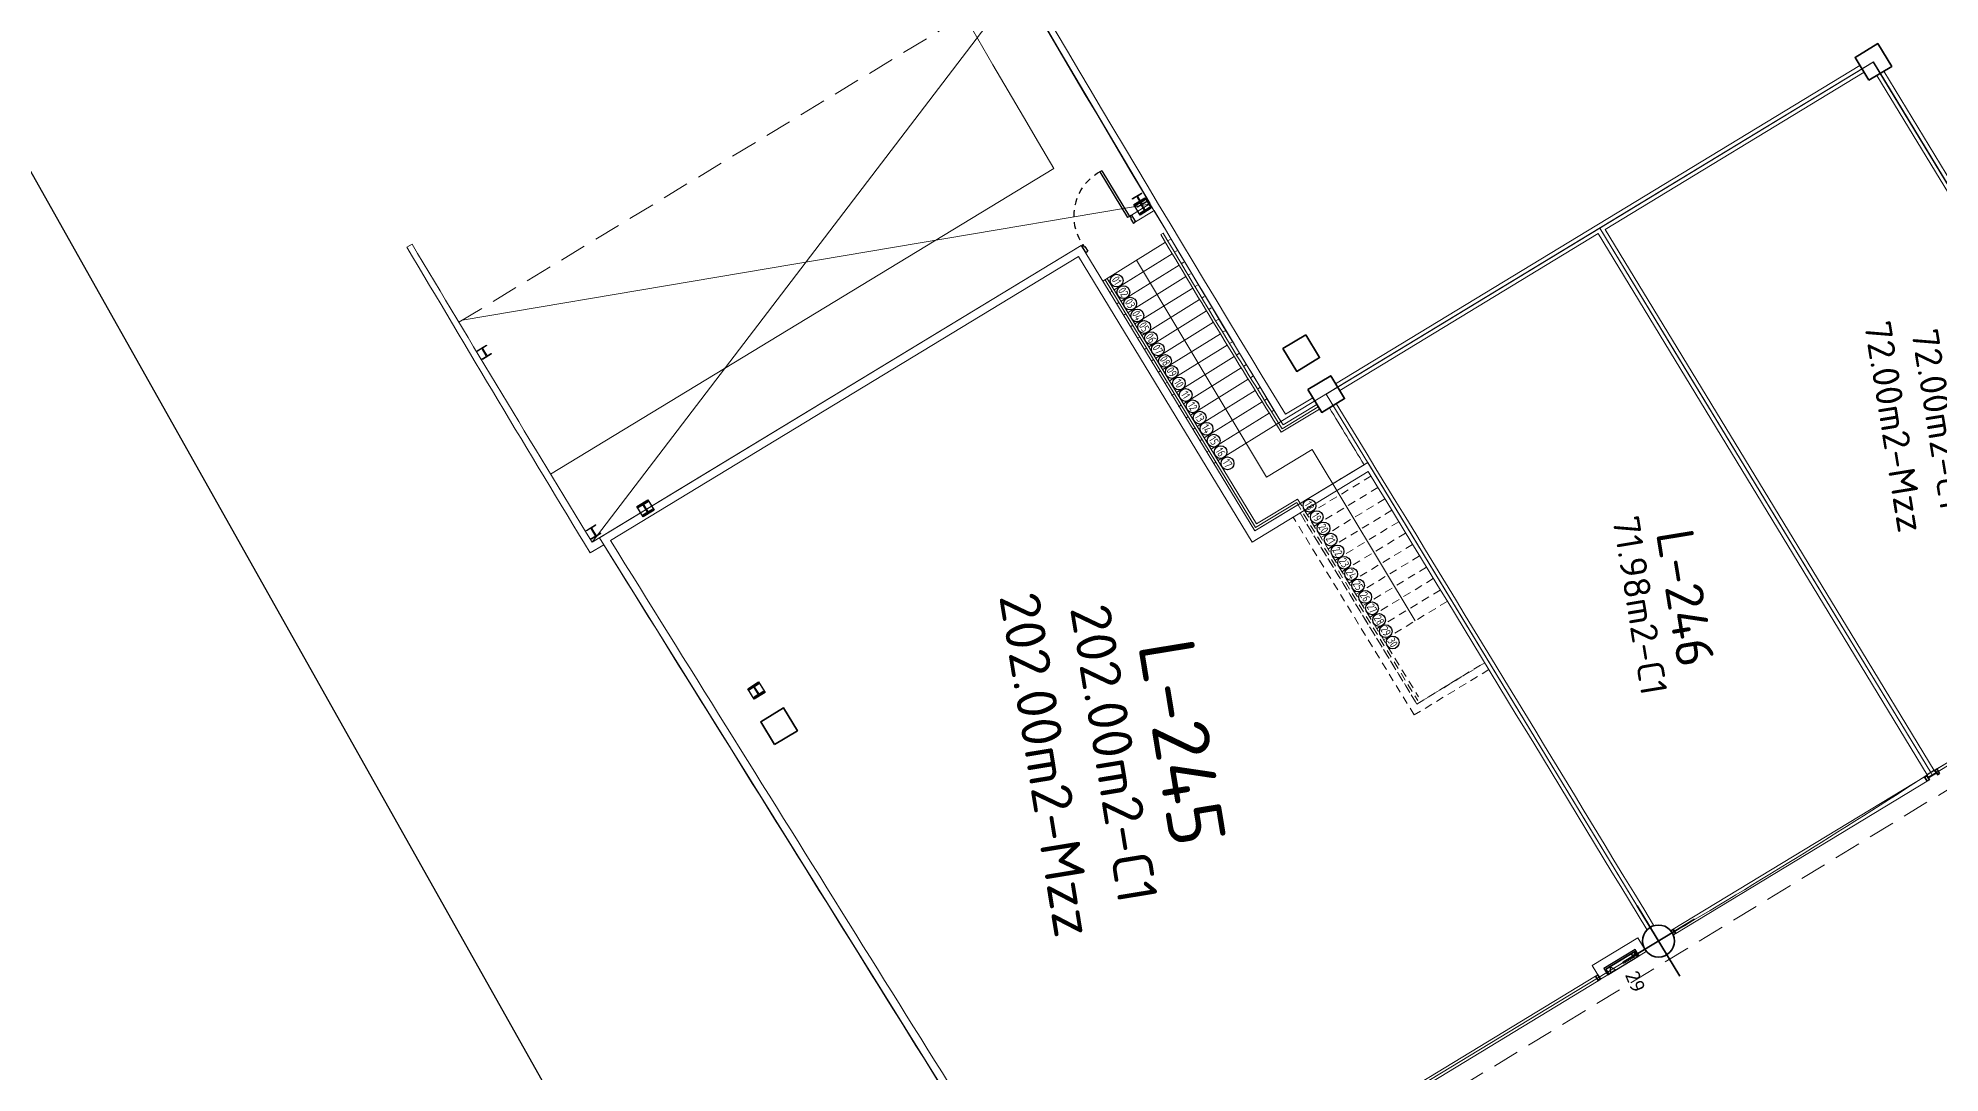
# Model space of a CAD drawing. Header units: metres. Extents: x 2 to 659295185, y -28 to 1124222152.
# Drawn here: x 655477.49 to 655513.14, y 1126197.04 to 1126216.45 of the extents above; entities that cross this region are included whole.
import ezdxf
from ezdxf.enums import TextEntityAlignment as Align

# ---------------------------------------------------------------- set-up
doc = ezdxf.new("R2010")
doc.units = ezdxf.units.M
doc.header["$MEASUREMENT"] = 0
for name, pattern in [('CCSM_C1_CUERPO NS$0$CONTINUA', [0]), ('CCSM_C1_CUERPO NS$0$DASHED', [0.75, 0.5, -0.25]), ('CCSM_C1_CUERPO NS$0$HIDDEN', [0.375, 0.25, -0.125]), ('DASHED', [0.75, 0.5, -0.25])]:
    doc.linetypes.add(name, pattern=pattern)
doc.layers.get('0').update_dxf_attribs({"linetype": 'CONTINUOUS'})
doc.layers.add('CCSM_C1_CUERPO NS$0$A-AREAS COMERCIALES', color=151, linetype='CONTINUOUS', plot=False)
for name, color, linetype in [('CCSM_C1_CUERPO NS$0$A-EQUIPOS', 9, 'CONTINUOUS'), ('CCSM_C1_CUERPO NS$0$A-ESCALERAS', 7, 'CONTINUOUS'), ('CCSM_C1_CUERPO NS$0$A-FRENTE DE LOCAL', 4, 'CONTINUOUS'), ('CCSM_C1_CUERPO NS$0$A-LOCAL ID', 7, 'CONTINUOUS'), ('CCSM_C1_CUERPO NS$0$A-MARCOS LOCALES', 4, 'CONTINUOUS'), ('CCSM_C1_CUERPO NS$0$A-PARED', 2, 'CCSM_C1_CUERPO NS$0$CONTINUA'), ('CCSM_C1_CUERPO NS$0$A-PROYECCIONES', 5, 'CCSM_C1_CUERPO NS$0$DASHED'), ('CCSM_C1_CUERPO NS$0$A-PUERTA', 5, 'CCSM_C1_CUERPO NS$0$CONTINUA'), ('CCSM_C1_CUERPO NS$0$A-VISTA 4', 8, 'CONTINUOUS'), ('CCSM_C1_CUERPO NS$0$A_RAMPAS DE ANDENES', 8, 'CCSM_C1_CUERPO NS$0$CONTINUA'), ('CCSM_C1_CUERPO NS$0$E-CM', 3, 'CONTINUOUS'), ('CCSM_C1_CUERPO NS$0$ID_AREA EXACTA', 7, 'CONTINUOUS'), ('CCSM_C1_CUERPO NS$0$ID_Nº LOCAL', 7, 'CONTINUOUS'), ('CCSM_C1_CUERPO NS$0$ID_RUBRO', 7, 'CONTINUOUS'), ('CCSM_C1_CUERPO NS$0$TEXT-LOSA', 2, 'CONTINUOUS'), ('CCSM_XREF ESTRUCTURA15$0$E_PLANCHAS P', 67, 'CONTINUOUS'), ('CCSM_XREF ESTRUCTURA15$0$E_PLANCHAS S', 67, 'CONTINUOUS'), ('CCSM_XREF ESTRUCTURA15$0$PLANCHAS VERIFICADAS ANDENES  Y AMPLIACION LOCALES H Y N 12-05-2011', 8, 'CONTINUOUS'), ('CCSM_XREF KIOSKOSE$0$Kiosco General', 154, 'CONTINUOUS'), ('Parcelas', 140, 'CONTINUOUS')]:
    doc.layers.add(name, color=color, linetype=linetype)
for name, color, linetype, lineweight in [('CCSM_C1_CUERPO NS$0$ENUMERACIÓN DE CAJETIN DE EXTINSIÓN', 8, 'CONTINUOUS', 0), ('CCSM_XREF ESTRUCTURA15$0$E-CA-COLUMNA', 2, 'CONTINUOUS', 35), ('CCSM_XREF ESTRUCTURA15$0$E-CN-COLUMNA', 2, 'CONTINUOUS', 35), ('CCSM_XREF ESTRUCTURA15$0$E-CP COLUMNAS', 2, 'CONTINUOUS', 35), ('CCSM_XREF ESTRUCTURA15$0$E-CS-COLUMNA', 2, 'CONTINUOUS', 35)]:
    doc.layers.add(name, color=color, linetype=linetype, lineweight=lineweight)
doc.styles.add('CCSM_C1_CUERPO NS$0$ROMANS', font='romans__.ttf')

# ---------------------------------------------------------------- blocks, each defined once
blk = doc.blocks.new('CCSM_C1_CUERPO NS$0$MARCO LOCAL-COLUMNA')
for points in [[(-0.05, -0.05), (-0.05, 0), (0.05, 0), (0.05, -0.05)], [(-0.045, -0.045), (-0.045, -0.005), (0.045, -0.005), (0.045, -0.045)]]:
    blk.add_lwpolyline(points, close=True)
blk = doc.blocks.new('CCSM_C1_CUERPO NS$0$HEA200')
blk.add_lwpolyline([(3, 28), (3, 162, -0.410123), (21, 180), (100, 180), (100, 190), (-100, 190), (-100, 180), (-21, 180, -0.410123), (-3, 162), (-3, 28, -0.410123), (-21, 10), (-100, 10), (-100, 0), (100, 0), (100, 10), (21, 10, -0.418316), (3, 28)], format="xyb")
blk = doc.blocks.new('CCSM_C1_CUERPO NS$0$MARCO LOCAL-PARED')
for points in [[(655585.328, 1126575.539), (655585.378, 1126575.539), (655585.378, 1126575.439), (655585.328, 1126575.439)], [(655585.333, 1126575.534), (655585.373, 1126575.534), (655585.373, 1126575.444), (655585.333, 1126575.444)], [(655585.393, 1126575.539), (655585.393, 1126575.534), (655585.383, 1126575.534), (655585.383, 1126575.489), (655585.553, 1126575.489), (655585.553, 1126575.534), (655585.543, 1126575.534), (655585.543, 1126575.539), (655585.558, 1126575.539), (655585.558, 1126575.484), (655585.378, 1126575.484), (655585.378, 1126575.539)], [(655585.608, 1126575.539), (655585.558, 1126575.539), (655585.558, 1126575.439), (655585.608, 1126575.439)], [(655585.603, 1126575.534), (655585.563, 1126575.534), (655585.563, 1126575.444), (655585.603, 1126575.444)]]:
    blk.add_lwpolyline(points, close=True)
blk = doc.blocks.new('CCSM_C1_CUERPO NS$0$IDENT LOCAL')
at = {"style": 'CCSM_C1_CUERPO NS$0$ROMANS'}
for tag, height, p in [('NºLOCAL', 0.7, (0, 2.404)), ('AREA-EXACTA', 0.5, (0, 1.7)), ('RUBRO', 0.35, (0, 0.85)), ('USO', 0.35, (0, 0))]:
    blk.add_attdef(tag, text='', height=height, dxfattribs=at).set_placement(p, align=Align.BOTTOM_CENTER)
blk = doc.blocks.new('CCSM_C1_CUERPO NS$0$NUM ESCALON')
blk.add_circle((0, 0), 0.12)
at = {"style": 'CCSM_C1_CUERPO NS$0$ROMANS', "width": 0.75}
blk.add_attdef('00', text='', height=0.15, dxfattribs=at).set_placement((0, 0), align=Align.MIDDLE_CENTER)
blk = doc.blocks.new('CCSM_C1_CUERPO NS$0$A$C1D910B55')
for p, q in [((-1.07, 0.382), (-1.085, 0.344)), ((-1.07, 0.382), (-0.142, 0.009)), ((-1.085, 0.344), (-0.157, -0.029)), ((-0.142, 0.009), (-0.157, -0.029)), ((-0.131, 0.036), (-0.138, 0.018)), ((-0.138, 0.018), (-0.097, 0.001)), ((-0.117, 0.031), (-0.131, 0.036)), ((-0.111, 0.045), (-0.117, 0.031)), ((-0.097, 0.001), (-0.102, -0.013)), ((-0.102, -0.013), (-0.005, -0.052)), ((0, 0), (-0.006, -0.014)), ((-0.006, -0.014), (0.008, -0.02)), ((0.008, -0.02), (-0.005, -0.052)), ((-0.53, -0.956), (-0.522, -0.938)), ((-0.516, -0.962), (-0.53, -0.956)), ((-0.522, -0.938), (-0.481, -0.955)), ((-0.522, -0.976), (-0.516, -0.962)), ((-0.481, -0.955), (-0.475, -0.941)), ((-0.475, -0.941), (-0.378, -0.98)), ((-0.41, -1.021), (-0.405, -1.007)), ((-0.405, -1.007), (-0.391, -1.012)), ((-0.391, -1.012), (-0.378, -0.98))]:
    blk.add_line(p, q)
at = {"ltscale": 0.5}
for p, q in [((-0.111, 0.045), (0, 0)), ((-0.522, -0.976), (-0.41, -1.021))]:
    blk.add_line(p, q, dxfattribs=at)
at = {"color": 8, "linetype": 'CCSM_C1_CUERPO NS$0$HIDDEN', "ltscale": 0.5}
blk.add_arc((-0.24, -0.049), 0.932, 155.0029, 252.3562, dxfattribs=at)
blk = doc.blocks.new('CCSM_C1_CUERPO NS$0$CAJA DE MANGUERA')
for points in [[(0.444, 0.073), (0.473, -0.106), (0.44, -0.111), (0.417, 0.034), (-0.406, -0.1), (-0.382, -0.246), (-0.415, -0.251), (-0.444, -0.073)], [(0.417, 0.034), (0.44, -0.111), (-0.382, -0.246), (-0.406, -0.1)], [(0.299, 0.008), (0.393, -0.108), (0.246, -0.132)], [(-0.378, -0.123), (-0.288, -0.201), (-0.303, -0.111), (-0.363, -0.214)]]:
    blk.add_lwpolyline(points, close=True)
for points in [[(-0.295, -0.156), (-0.019, -0.111), (-0.012, -0.152)], [(-0.248, -0.149), (-0.241, -0.193)], [(-0.196, -0.14), (-0.189, -0.185)], [(-0.151, -0.133), (-0.144, -0.177)], [(-0.107, -0.125), (-0.1, -0.17)], [(-0.062, -0.118), (-0.055, -0.163)]]:
    blk.add_lwpolyline(points)
blk = doc.blocks.new('CCSM_XREF ESTRUCTURA15$0$CCSM_COLUMNA REC')
at = {"layer": 'CCSM_XREF ESTRUCTURA15$0$E-CA-COLUMNA'}
blk.add_lwpolyline([(-0.25, -0.25), (0.25, -0.25), (0.25, 0.25), (-0.25, 0.25)], close=True, dxfattribs=at)
blk = doc.blocks.new('CCSM_XREF ESTRUCTURA15$0$CCSM_COLUM REDONDA')
at = {"color": 5}
for p, q in [((0, 0.774), (0, -0.774)), ((-0.789, 0), (0.789, 0))]:
    blk.add_line(p, q, dxfattribs=at)
blk.add_circle((0, 0), 0.3)
blk = doc.blocks.new('CCSM_XREF ESTRUCTURA15$0$A$C56CE3517')
at = {"layer": 'CCSM_XREF ESTRUCTURA15$0$E-CS-COLUMNA'}
blk.add_lwpolyline([(-0.162, -0.103), (-0.028, -0.103, -0.410123), (-0.01, -0.121), (-0.01, -0.2), (0, -0.2), (0, 0), (-0.01, 0), (-0.01, -0.079, -0.410123), (-0.028, -0.097), (-0.162, -0.097, -0.410123), (-0.18, -0.079), (-0.18, 0), (-0.19, 0), (-0.19, -0.2), (-0.18, -0.2), (-0.18, -0.121, -0.418316), (-0.162, -0.103)], format="xyb", dxfattribs=at)
at = {"layer": 'CCSM_XREF ESTRUCTURA15$0$E_PLANCHAS S'}
blk.add_lwpolyline([(-0.21, 0.02), (0.02, 0.02), (0.02, -0.22), (-0.21, -0.22)], close=True, dxfattribs=at)
blk = doc.blocks.new('CCSM_XREF ESTRUCTURA15$0$A$C44311C89')
at = {"layer": 'CCSM_XREF ESTRUCTURA15$0$E-CP COLUMNAS'}
blk.add_lwpolyline([(-0.162, -0.103), (-0.028, -0.103, -0.410123), (-0.01, -0.121), (-0.01, -0.2), (0, -0.2), (0, 0), (-0.01, 0), (-0.01, -0.079, -0.410123), (-0.028, -0.097), (-0.162, -0.097, -0.410123), (-0.18, -0.079), (-0.18, 0), (-0.19, 0), (-0.19, -0.2), (-0.18, -0.2), (-0.18, -0.121, -0.418316), (-0.162, -0.103)], format="xyb", dxfattribs=at)
at = {"layer": 'CCSM_XREF ESTRUCTURA15$0$E_PLANCHAS P'}
blk.add_lwpolyline([(-0.21, 0.02), (0.02, 0.02), (0.02, -0.22), (-0.21, -0.22)], close=True, dxfattribs=at)

msp = doc.modelspace()

# ---------------------------------------------------------------- linework, layer by layer
at = {"linetype": 'Continuous'}
msp.add_line((655513.0308, 1126202.7099), (655512.9013, 1126202.6308), dxfattribs=at)
msp.add_line((655513.0308, 1126202.7099), (655512.9013, 1126202.6308), dxfattribs=at)
at = {"layer": 'CCSM_C1_CUERPO NS$0$A-AREAS COMERCIALES', "lineweight": 5}
msp.add_lwpolyline([(655515.3484, 1126233.6921, -0.0057824), (655509.271, 1126244.5209), (655487.3743, 1126232.5624, 0.0115459), (655500.785, 1126209.2537), (655511.892, 1126215.9989), (655518.1201, 1126205.7416), (655528.3768, 1126211.9705, -0.0056976), (655515.3484, 1126233.6921, -0.0112201)], format="xyb", dxfattribs=at)
for points in [[(655512.966, 1126202.6703), (655518.1201, 1126205.7416), (655511.892, 1126215.9989), (655506.7627, 1126212.8839), (655508.1485, 1126210.5961), (655508.1485, 1126210.5961), (655508.1529, 1126210.5908), (655512.966, 1126202.6703)], [(655512.966, 1126202.6703), (655508.152, 1126210.5903), (655506.7632, 1126212.8832), (655511.8877, 1126215.9962), (655518.12, 1126205.7416), (655512.9936, 1126202.6235), (655512.966, 1126202.6703)]]:
    msp.add_lwpolyline(points, dxfattribs=at)
msp.add_lwpolyline([(655501.6343, 1126209.7675), (655506.7627, 1126212.8839), (655506.7627, 1126212.8839), (655506.7627, 1126212.8839), (655512.966, 1126202.6703, -0.0111465), (655507.8635, 1126199.5124)], format="xyb", close=True, dxfattribs=at)
at = {"layer": 'CCSM_C1_CUERPO NS$0$A-AREAS COMERCIALES', "lineweight": 5, "ltscale": 0.5}
msp.add_lwpolyline([(655488.0103, 1126207.0709), (655497.0142, 1126192.6315), (655498.6029, 1126193.5963), (655498.472, 1126193.8093), (655498.472, 1126193.8093), (655507.6255, 1126199.3679), (655507.8633, 1126199.5127), (655502.4121, 1126208.4877), (655500.2967, 1126207.2021), (655497.0427, 1126212.5561), (655488.0103, 1126207.0709)], dxfattribs=at)
msp.add_lwpolyline([(655488.0103, 1126207.0709), (655497.0142, 1126192.6315), (655498.6029, 1126193.5963), (655498.472, 1126193.8093), (655498.472, 1126193.8093), (655507.6255, 1126199.3679), (655507.8633, 1126199.5127), (655502.4121, 1126208.4877), (655500.2967, 1126207.2021), (655497.0427, 1126212.5561), (655488.0103, 1126207.0709)], dxfattribs=at)
at = {"layer": 'CCSM_C1_CUERPO NS$0$A-ESCALERAS', "color": 8, "linetype": 'CCSM_C1_CUERPO NS$0$DASHED', "lineweight": 5, "ltscale": 0.3}
for p, q in [((655502.344, 1126208.4454), (655501.0646, 1126207.6687)), ((655502.4737, 1126208.2317), (655501.1943, 1126207.455)), ((655501.0807, 1126207.7345), (655503.3494, 1126204.0234)), ((655501.0968, 1126207.8005), (655503.3653, 1126204.0896)), ((655502.6035, 1126208.018), (655501.324, 1126207.2413)), ((655502.7332, 1126207.8043), (655501.4537, 1126207.0276)), ((655502.8629, 1126207.5906), (655501.5835, 1126206.8139)), ((655502.9927, 1126207.3769), (655501.7132, 1126206.6002)), ((655503.1224, 1126207.1632), (655501.8429, 1126206.3865)), ((655503.2521, 1126206.9495), (655501.9727, 1126206.1728)), ((655503.3818, 1126206.7358), (655502.1024, 1126205.9591)), ((655503.5116, 1126206.5221), (655502.2321, 1126205.7454)), ((655503.6413, 1126206.3084), (655502.3618, 1126205.5317)), ((655503.771, 1126206.0947), (655502.4916, 1126205.318)), ((655503.9008, 1126205.881), (655502.6213, 1126205.1043))]:
    msp.add_line(p, q, dxfattribs=at)
for points in [[(655504.6841, 1126204.602), (655503.2835, 1126203.7514), (655501.0151, 1126207.4621)], [(655504.6063, 1126204.7303), (655503.3335, 1126203.9573), (655501.143, 1126207.5404)], [(655501.143, 1126207.5404), (655503.3335, 1126203.9573), (655504.603, 1126204.7355)]]:
    msp.add_lwpolyline(points, dxfattribs=at)
at = {"layer": 'CCSM_C1_CUERPO NS$0$A-FRENTE DE LOCAL', "lineweight": 5}
for p, q in [((655513.087, 1126202.7392), (655517.7949, 1126205.6027)), ((655512.848, 1126202.5932), (655508.1365, 1126199.7372)), ((655512.9002, 1126202.5079), (655508.1884, 1126199.6517)), ((655506.6835, 1126198.8547), (655498.4888, 1126193.878)), ((655506.7355, 1126198.769), (655498.5407, 1126193.7926))]:
    msp.add_line(p, q, dxfattribs=at)
at = {"layer": 'CCSM_C1_CUERPO NS$0$A-PARED', "lineweight": 5}
for p, q in [((655511.9568, 1126215.7457), (655517.9052, 1126205.951)), ((655511.9568, 1126215.7457), (655517.9052, 1126205.951)), ((655512.085, 1126215.8236), (655518.0334, 1126206.0288)), ((655512.085, 1126215.8236), (655518.0334, 1126206.0288)), ((655498.3337, 1126213.3419), (655497.9823, 1126213.1281)), ((655498.3159, 1126213.3311), (655497.9823, 1126213.1281)), ((655498.3159, 1126213.3311), (655497.9823, 1126213.1281)), ((655498.3159, 1126213.3311), (655497.9823, 1126213.1281)), ((655497.9823, 1126213.1281), (655498.0603, 1126213)), ((655497.9823, 1126213.1281), (655498.0603, 1126213)), ((655498.3924, 1126213.202), (655498.0603, 1126213)), ((655498.3924, 1126213.202), (655498.0603, 1126213)), ((655506.735, 1126212.7793), (655511.3447, 1126205.1951)), ((655506.8643, 1126212.8553), (655511.4729, 1126205.273)), ((655484.4974, 1126212.5841), (655484.4023, 1126212.5263)), ((655497.0427, 1126212.5561), (655487.8764, 1126206.9895)), ((655496.9924, 1126212.3501), (655488.2178, 1126207.0214)), ((655497.0426, 1126212.5563), (655496.9145, 1126212.4783)), ((655497.0426, 1126212.5563), (655496.9145, 1126212.4783)), ((655500.2468, 1126206.9956), (655496.9924, 1126212.3501)), ((655500.2968, 1126207.2021), (655497.0427, 1126212.5561)), ((655500.2968, 1126207.2021), (655497.0427, 1126212.5561)), ((655502.3448, 1126208.4459), (655500.2967, 1126207.2021)), ((655502.344, 1126208.4454), (655500.2967, 1126207.2021)), ((655502.4227, 1126208.3181), (655500.2466, 1126206.9955)), ((655502.4219, 1126208.3176), (655500.2466, 1126206.9955)), ((655511.473, 1126205.2728), (655513.0308, 1126202.7099)), ((655511.3448, 1126205.195), (655512.903, 1126202.6314))]:
    msp.add_line(p, q, dxfattribs=at)
for points in [[(655501.8077, 1126209.9624), (655511.6385, 1126215.9327)], [(655511.7164, 1126215.8045), (655506.8632, 1126212.8572)], [(655506.735, 1126212.7793), (655501.8869, 1126209.8352)], [(655501.4596, 1126209.5757), (655500.8246, 1126209.1901)], [(655501.3808, 1126209.7023), (655500.8697, 1126209.3927)], [(655488.0896, 1126206.9435), (655487.8375, 1126206.7904)]]:
    msp.add_lwpolyline(points, dxfattribs=at)
at = {"layer": 'CCSM_C1_CUERPO NS$0$A-PARED', "linetype": 'Continuous', "lineweight": 5}
for points in [[(655502.3448, 1126208.4459, 0.0000514), (655501.695, 1126209.5125)], [(655507.7717, 1126199.808, 0.000471), (655501.8223, 1126209.5918, 0.0003678)], [(655507.6435, 1126199.7302, 0.0004134), (655502.4227, 1126208.3181, 0.0004134)]]:
    msp.add_lwpolyline(points, format="xyb", dxfattribs=at)
msp.add_lwpolyline([(655506.9106, 1126198.8756), (655506.7781, 1126198.7952), (655506.6224, 1126199.0516), (655507.4771, 1126199.5707), (655507.6333, 1126199.3136), (655507.5004, 1126199.2338), (655507.4284, 1126199.3524), (655506.8386, 1126198.9942), (655506.9106, 1126198.8756)], dxfattribs=at)
at = {"layer": 'CCSM_C1_CUERPO NS$0$A-PARED', "lineweight": 5}
for centre, radius, start, end in [((656026.8426, 1126527.5913), 614.8774, 207.4395888, 210.7355571), ((655980.4715, 1126501.848), 561.7365, 208.647082, 211.374326), ((656026.8426, 1126527.5913), 614.8774, 210.7495352, 211.186725), ((655886.2647, 1126449.3058), 466.4311, 210.506819, 211.328108), ((655977.3353, 1126506.4277), 573.7885, 210.8045738, 211.457206), ((663808.3914, 1131385.3768), 9800.0333, 211.89752829, 211.99322226), ((663808.3915, 1131385.3769), 9800.1835, 211.89752573, 211.99613462)]:
    msp.add_arc(centre, radius, start, end, dxfattribs=at)
at = {"layer": 'CCSM_C1_CUERPO NS$0$A-PROYECCIONES', "lineweight": 5}
msp.add_line((655485.375, 1126211.1172), (655495.8807, 1126217.4896), dxfattribs=at)
at = {"layer": 'CCSM_C1_CUERPO NS$0$A-VISTA 4', "lineweight": 5}
for p, q in [((655498.5779, 1126212.7866), (655498.5355, 1126212.7602)), ((655498.6199, 1126212.6176), (655497.4486, 1126211.8884)), ((655498.7475, 1126212.4025), (655497.66, 1126211.7255)), ((655498.7064, 1126212.6714), (655498.6623, 1126212.644)), ((655498.8343, 1126212.4565), (655498.7899, 1126212.4289)), ((655498.8754, 1126212.1877), (655497.7898, 1126211.5118)), ((655498.9624, 1126212.2418), (655498.9179, 1126212.2141)), ((655499.0908, 1126212.0273), (655499.0461, 1126211.9994)), ((655497.4897, 1126211.9133), (655500.3113, 1126207.2672)), ((655497.5309, 1126211.9382), (655500.3274, 1126207.3333)), ((655497.6192, 1126211.7001), (655497.5784, 1126211.6747)), ((655499.0036, 1126211.973), (655497.9196, 1126211.2981)), ((655499.1322, 1126211.7585), (655498.0494, 1126211.0845)), ((655499.2195, 1126211.8129), (655499.1746, 1126211.785)), ((655497.749, 1126211.4864), (655497.7083, 1126211.4611)), ((655497.8788, 1126211.2727), (655497.8381, 1126211.2474)), ((655499.261, 1126211.5443), (655498.1791, 1126210.8708)), ((655499.3902, 1126211.3302), (655498.3089, 1126210.6571)), ((655499.3484, 1126211.5987), (655499.3035, 1126211.5707)), ((655499.4776, 1126211.3846), (655499.4327, 1126211.3566)), ((655498.0085, 1126211.059), (655497.968, 1126211.0338)), ((655499.5197, 1126211.1163), (655498.4387, 1126210.4434)), ((655499.6071, 1126211.1708), (655499.5621, 1126211.1427)), ((655499.7369, 1126210.9571), (655499.6919, 1126210.9291)), ((655498.1383, 1126210.8453), (655498.0978, 1126210.8201)), ((655498.2681, 1126210.6316), (655498.2277, 1126210.6065)), ((655499.6495, 1126210.9026), (655498.5685, 1126210.2297)), ((655499.7796, 1126210.6891), (655498.6983, 1126210.016)), ((655499.867, 1126210.7436), (655499.822, 1126210.7156)), ((655498.3979, 1126210.4179), (655498.3575, 1126210.3928)), ((655498.5276, 1126210.2042), (655498.4874, 1126210.1792)), ((655499.91, 1126210.4758), (655498.828, 1126209.8023)), ((655500.0407, 1126210.2627), (655498.9578, 1126209.5886)), ((655499.9973, 1126210.5302), (655499.9524, 1126210.5023)), ((655500.1279, 1126210.317), (655500.0831, 1126210.2892)), ((655498.6574, 1126209.9906), (655498.6172, 1126209.9655)), ((655500.1717, 1126210.0498), (655499.0876, 1126209.3749)), ((655500.2588, 1126210.104), (655500.2142, 1126210.0762)), ((655500.3899, 1126209.8912), (655500.3455, 1126209.8635)), ((655498.7872, 1126209.7769), (655498.7357, 1126209.7448)), ((655498.917, 1126209.5632), (655498.8678, 1126209.5326)), ((655500.3031, 1126209.8371), (655499.2174, 1126209.1612)), ((655500.4347, 1126209.6246), (655499.3471, 1126208.9475)), ((655500.5213, 1126209.6785), (655500.4772, 1126209.651)), ((655499.0468, 1126209.3495), (655498.9999, 1126209.3203)), ((655499.1765, 1126209.1358), (655499.1321, 1126209.1081)), ((655500.5667, 1126209.4122), (655499.4769, 1126208.7338)), ((655500.78, 1126209.2505), (655499.6095, 1126208.5219)), ((655500.6478, 1126209.4628), (655500.6091, 1126209.4387)), ((655499.3063, 1126208.9221), (655499.2642, 1126208.8959)), ((655499.4361, 1126208.7084), (655499.3963, 1126208.6836)), ((655499.5671, 1126208.4955), (655499.5247, 1126208.4691)), ((655501.3693, 1126208.731), (655503.2989, 1126205.5156)), ((655500.3113, 1126207.2672), (655501.0807, 1126207.7345)), ((655500.3274, 1126207.3333), (655501.0968, 1126207.8005))]:
    msp.add_line(p, q, dxfattribs=at)
for points in [[(655501.3693, 1126208.731), (655500.5173, 1126208.2135), (655498.0772, 1126212.2797)], [(655500.7911, 1126209.0527), (655501.51, 1126209.489)], [(655500.8073, 1126209.1211), (655501.4841, 1126209.5318)]]:
    msp.add_lwpolyline(points, dxfattribs=at)
for centre, radius, start, end in [((655645.5093, 1126299.639), 170.7315, 210.58808, 212.044474), ((655645.5143, 1126299.642), 170.6873, 210.587718, 212.027895)]:
    msp.add_arc(centre, radius, start, end, dxfattribs=at)
at = {"layer": 'CCSM_C1_CUERPO NS$0$A_RAMPAS DE ANDENES', "lineweight": 5}
msp.add_line((655496.5287, 1126213.999), (655487.0953, 1126208.2701), dxfattribs=at)
msp.add_arc((656150.1881, 1126598.9709), 758.6, 207.7716325, 210.4959046, dxfattribs=at)
at = {"layer": 'CCSM_C1_CUERPO NS$0$TEXT-LOSA', "color": 8, "lineweight": 5}
for points in [[(655495.876, 1126217.4867), (655487.8764, 1126206.9895)], [(655485.4368, 1126211.1547), (655498.3159, 1126213.3311)]]:
    msp.add_lwpolyline(points, dxfattribs=at)
at = {"layer": 'CCSM_XREF KIOSKOSE$0$Kiosco General', "linetype": 'DASHED', "lineweight": 5}
msp.add_lwpolyline([(655553.9844, 1126227.1727), (655561.0349, 1126215.6029, 0.1763536), (655507.3778, 1126177.2268), (655497.1024, 1126192.4818)], format="xyb", close=True, dxfattribs=at)
at = {"layer": 'Parcelas', "lineweight": -3}
msp.add_lwpolyline([(655407, 1126373), (655419, 1126334), (655427, 1126311), (655450, 1126258), (655470, 1126227), (655488, 1126195), (655518, 1126139), (655542, 1126099), (655569, 1126079), (655592, 1126071), (655606, 1126082), (655630, 1126102), (655649, 1126122), (655663, 1126152), (655658, 1126217), (655647, 1126289), (655665, 1126303), (655670, 1126341)], dxfattribs=at)

# ---------------------------------------------------------------- block references
at = {"layer": 'CCSM_C1_CUERPO NS$0$A-EQUIPOS', "lineweight": 5, "xscale": -0.7667190468130844, "yscale": 0.7667190465144813, "zscale": 0.7667190465888243, "rotation": 40.57884668138657}
msp.add_blockref('CCSM_C1_CUERPO NS$0$CAJA DE MANGUERA', (655507.1335, 1126199.1733), dxfattribs=at)
at = {"layer": 'CCSM_C1_CUERPO NS$0$A-ESCALERAS', "lineweight": 5}
ref = msp.add_blockref('CCSM_C1_CUERPO NS$0$NUM ESCALON', (655497.7058, 1126211.8986), dxfattribs=dict(at, rotation=121.2041059510399))
ref.add_attrib('00', '01', dxfattribs={"layer": '0', "height": 0.15, "rotation": 121.20411, "style": 'CCSM_C1_CUERPO NS$0$ROMANS', "text_generation_flag": 6, "width": 0.75}).set_placement((655497.7058, 1126211.8986), align=Align.MIDDLE_CENTER)
ref = msp.add_blockref('CCSM_C1_CUERPO NS$0$NUM ESCALON', (655497.8319, 1126211.6811), dxfattribs=dict(at, rotation=121.2041059510399))
ref.add_attrib('00', '02', dxfattribs={"layer": '0', "height": 0.15, "rotation": 121.20411, "style": 'CCSM_C1_CUERPO NS$0$ROMANS', "text_generation_flag": 6, "width": 0.75}).set_placement((655497.8319, 1126211.6811), align=Align.MIDDLE_CENTER)
ref = msp.add_blockref('CCSM_C1_CUERPO NS$0$NUM ESCALON', (655497.9592, 1126211.467), dxfattribs=dict(at, rotation=121.2041059510399))
ref.add_attrib('00', '03', dxfattribs={"layer": '0', "height": 0.15, "rotation": 121.20411, "style": 'CCSM_C1_CUERPO NS$0$ROMANS', "text_generation_flag": 6, "width": 0.75}).set_placement((655497.9592, 1126211.467), align=Align.MIDDLE_CENTER)
ref = msp.add_blockref('CCSM_C1_CUERPO NS$0$NUM ESCALON', (655498.0925, 1126211.2431), dxfattribs=dict(at, rotation=121.2041059510399))
ref.add_attrib('00', '04', dxfattribs={"layer": '0', "height": 0.15, "rotation": 121.20411, "style": 'CCSM_C1_CUERPO NS$0$ROMANS', "text_generation_flag": 6, "width": 0.75}).set_placement((655498.0925, 1126211.2431), align=Align.MIDDLE_CENTER)
ref = msp.add_blockref('CCSM_C1_CUERPO NS$0$NUM ESCALON', (655498.2211, 1126211.0281), dxfattribs=dict(at, rotation=121.2041059510399))
ref.add_attrib('00', '05', dxfattribs={"layer": '0', "height": 0.15, "rotation": 121.20411, "style": 'CCSM_C1_CUERPO NS$0$ROMANS', "text_generation_flag": 6, "width": 0.75}).set_placement((655498.2211, 1126211.0281), align=Align.MIDDLE_CENTER)
ref = msp.add_blockref('CCSM_C1_CUERPO NS$0$NUM ESCALON', (655498.3488, 1126210.8195), dxfattribs=dict(at, rotation=121.2041059510399))
ref.add_attrib('00', '06', dxfattribs={"layer": '0', "height": 0.15, "rotation": 121.20411, "style": 'CCSM_C1_CUERPO NS$0$ROMANS', "text_generation_flag": 6, "width": 0.75}).set_placement((655498.3488, 1126210.8195), align=Align.MIDDLE_CENTER)
ref = msp.add_blockref('CCSM_C1_CUERPO NS$0$NUM ESCALON', (655498.4773, 1126210.6085), dxfattribs=dict(at, rotation=121.2041059510399))
ref.add_attrib('00', '07', dxfattribs={"layer": '0', "height": 0.15, "rotation": 121.20411, "style": 'CCSM_C1_CUERPO NS$0$ROMANS', "text_generation_flag": 6, "width": 0.75}).set_placement((655498.4773, 1126210.6085), align=Align.MIDDLE_CENTER)
ref = msp.add_blockref('CCSM_C1_CUERPO NS$0$NUM ESCALON', (655498.6133, 1126210.3914), dxfattribs=dict(at, rotation=121.2041059510399))
ref.add_attrib('00', '08', dxfattribs={"layer": '0', "height": 0.15, "rotation": 121.20411, "style": 'CCSM_C1_CUERPO NS$0$ROMANS', "text_generation_flag": 6, "width": 0.75}).set_placement((655498.6133, 1126210.3914), align=Align.MIDDLE_CENTER)
ref = msp.add_blockref('CCSM_C1_CUERPO NS$0$NUM ESCALON', (655498.7385, 1126210.1836), dxfattribs=dict(at, rotation=121.2041059510399))
ref.add_attrib('00', '09', dxfattribs={"layer": '0', "height": 0.15, "rotation": 121.20411, "style": 'CCSM_C1_CUERPO NS$0$ROMANS', "text_generation_flag": 6, "width": 0.75}).set_placement((655498.7385, 1126210.1836), align=Align.MIDDLE_CENTER)
ref = msp.add_blockref('CCSM_C1_CUERPO NS$0$NUM ESCALON', (655498.873, 1126209.9684), dxfattribs=dict(at, rotation=121.2041059510399))
ref.add_attrib('00', '10', dxfattribs={"layer": '0', "height": 0.15, "rotation": 121.20411, "style": 'CCSM_C1_CUERPO NS$0$ROMANS', "text_generation_flag": 6, "width": 0.75}).set_placement((655498.873, 1126209.9684), align=Align.MIDDLE_CENTER)
ref = msp.add_blockref('CCSM_C1_CUERPO NS$0$NUM ESCALON', (655498.9991, 1126209.7536), dxfattribs=dict(at, rotation=121.2041059510399))
ref.add_attrib('00', '11', dxfattribs={"layer": '0', "height": 0.15, "rotation": 121.20411, "style": 'CCSM_C1_CUERPO NS$0$ROMANS', "text_generation_flag": 6, "width": 0.75}).set_placement((655498.9991, 1126209.7536), align=Align.MIDDLE_CENTER)
ref = msp.add_blockref('CCSM_C1_CUERPO NS$0$NUM ESCALON', (655499.1299, 1126209.5392), dxfattribs=dict(at, rotation=121.2041059510399))
ref.add_attrib('00', '12', dxfattribs={"layer": '0', "height": 0.15, "rotation": 121.20411, "style": 'CCSM_C1_CUERPO NS$0$ROMANS', "text_generation_flag": 6, "width": 0.75}).set_placement((655499.1299, 1126209.5392), align=Align.MIDDLE_CENTER)
ref = msp.add_blockref('CCSM_C1_CUERPO NS$0$NUM ESCALON', (655499.2632, 1126209.3277), dxfattribs=dict(at, rotation=121.2041059510399))
ref.add_attrib('00', '13', dxfattribs={"layer": '0', "height": 0.15, "rotation": 121.20411, "style": 'CCSM_C1_CUERPO NS$0$ROMANS', "text_generation_flag": 6, "width": 0.75}).set_placement((655499.2632, 1126209.3277), align=Align.MIDDLE_CENTER)
ref = msp.add_blockref('CCSM_C1_CUERPO NS$0$NUM ESCALON', (655499.39, 1126209.1185), dxfattribs=dict(at, rotation=121.2041059510399))
ref.add_attrib('00', '14', dxfattribs={"layer": '0', "height": 0.15, "rotation": 121.20411, "style": 'CCSM_C1_CUERPO NS$0$ROMANS', "text_generation_flag": 6, "width": 0.75}).set_placement((655499.39, 1126209.1185), align=Align.MIDDLE_CENTER)
ref = msp.add_blockref('CCSM_C1_CUERPO NS$0$NUM ESCALON', (655499.5253, 1126208.8965), dxfattribs=dict(at, rotation=121.2041059510399))
ref.add_attrib('00', '15', dxfattribs={"layer": '0', "height": 0.15, "rotation": 121.20411, "style": 'CCSM_C1_CUERPO NS$0$ROMANS', "text_generation_flag": 6, "width": 0.75}).set_placement((655499.5253, 1126208.8965), align=Align.MIDDLE_CENTER)
ref = msp.add_blockref('CCSM_C1_CUERPO NS$0$NUM ESCALON', (655499.6542, 1126208.681), dxfattribs=dict(at, rotation=121.2041059510399))
ref.add_attrib('00', '16', dxfattribs={"layer": '0', "height": 0.15, "rotation": 121.20411, "style": 'CCSM_C1_CUERPO NS$0$ROMANS', "text_generation_flag": 6, "width": 0.75}).set_placement((655499.6542, 1126208.681), align=Align.MIDDLE_CENTER)
ref = msp.add_blockref('CCSM_C1_CUERPO NS$0$NUM ESCALON', (655499.7835, 1126208.4705), dxfattribs=dict(at, rotation=121.2041059510399))
ref.add_attrib('00', '17', dxfattribs={"layer": '0', "height": 0.15, "rotation": 121.20411, "style": 'CCSM_C1_CUERPO NS$0$ROMANS', "text_generation_flag": 6, "width": 0.75}).set_placement((655499.7835, 1126208.4705), align=Align.MIDDLE_CENTER)
ref = msp.add_blockref('CCSM_C1_CUERPO NS$0$NUM ESCALON', (655501.3203, 1126207.676), dxfattribs=dict(at, rotation=121.2041059510399))
ref.add_attrib('00', '18', dxfattribs={"layer": '0', "height": 0.15, "rotation": 121.20411, "style": 'CCSM_C1_CUERPO NS$0$ROMANS', "text_generation_flag": 6, "width": 0.75}).set_placement((655501.3203, 1126207.676), align=Align.MIDDLE_CENTER)
ref = msp.add_blockref('CCSM_C1_CUERPO NS$0$NUM ESCALON', (655501.4571, 1126207.4631), dxfattribs=dict(at, rotation=121.2041059510399))
ref.add_attrib('00', '19', dxfattribs={"layer": '0', "height": 0.15, "rotation": 121.20411, "style": 'CCSM_C1_CUERPO NS$0$ROMANS', "text_generation_flag": 6, "width": 0.75}).set_placement((655501.4571, 1126207.4631), align=Align.MIDDLE_CENTER)
ref = msp.add_blockref('CCSM_C1_CUERPO NS$0$NUM ESCALON', (655501.5834, 1126207.2499), dxfattribs=dict(at, rotation=121.2041059510399))
ref.add_attrib('00', '20', dxfattribs={"layer": '0', "height": 0.15, "rotation": 121.20411, "style": 'CCSM_C1_CUERPO NS$0$ROMANS', "text_generation_flag": 6, "width": 0.75}).set_placement((655501.5834, 1126207.2499), align=Align.MIDDLE_CENTER)
ref = msp.add_blockref('CCSM_C1_CUERPO NS$0$NUM ESCALON', (655501.7181, 1126207.0394), dxfattribs=dict(at, rotation=121.2041059510399))
ref.add_attrib('00', '21', dxfattribs={"layer": '0', "height": 0.15, "rotation": 121.20411, "style": 'CCSM_C1_CUERPO NS$0$ROMANS', "text_generation_flag": 6, "width": 0.75}).set_placement((655501.7181, 1126207.0394), align=Align.MIDDLE_CENTER)
ref = msp.add_blockref('CCSM_C1_CUERPO NS$0$NUM ESCALON', (655501.8463, 1126206.8178), dxfattribs=dict(at, rotation=121.2041059510399))
ref.add_attrib('00', '22', dxfattribs={"layer": '0', "height": 0.15, "rotation": 121.20411, "style": 'CCSM_C1_CUERPO NS$0$ROMANS', "text_generation_flag": 6, "width": 0.75}).set_placement((655501.8463, 1126206.8178), align=Align.MIDDLE_CENTER)
ref = msp.add_blockref('CCSM_C1_CUERPO NS$0$NUM ESCALON', (655501.9699, 1126206.6068), dxfattribs=dict(at, rotation=121.2041059510399))
ref.add_attrib('00', '23', dxfattribs={"layer": '0', "height": 0.15, "rotation": 121.20411, "style": 'CCSM_C1_CUERPO NS$0$ROMANS', "text_generation_flag": 6, "width": 0.75}).set_placement((655501.9699, 1126206.6068), align=Align.MIDDLE_CENTER)
ref = msp.add_blockref('CCSM_C1_CUERPO NS$0$NUM ESCALON', (655502.1014, 1126206.3943), dxfattribs=dict(at, rotation=121.2041059510399))
ref.add_attrib('00', '24', dxfattribs={"layer": '0', "height": 0.15, "rotation": 121.20411, "style": 'CCSM_C1_CUERPO NS$0$ROMANS', "text_generation_flag": 6, "width": 0.75}).set_placement((655502.1014, 1126206.3943), align=Align.MIDDLE_CENTER)
ref = msp.add_blockref('CCSM_C1_CUERPO NS$0$NUM ESCALON', (655502.2318, 1126206.1804), dxfattribs=dict(at, rotation=121.2041059510399))
ref.add_attrib('00', '25', dxfattribs={"layer": '0', "height": 0.15, "rotation": 121.20411, "style": 'CCSM_C1_CUERPO NS$0$ROMANS', "text_generation_flag": 6, "width": 0.75}).set_placement((655502.2318, 1126206.1804), align=Align.MIDDLE_CENTER)
ref = msp.add_blockref('CCSM_C1_CUERPO NS$0$NUM ESCALON', (655502.3645, 1126205.9669), dxfattribs=dict(at, rotation=121.2041059510399))
ref.add_attrib('00', '26', dxfattribs={"layer": '0', "height": 0.15, "rotation": 121.20411, "style": 'CCSM_C1_CUERPO NS$0$ROMANS', "text_generation_flag": 6, "width": 0.75}).set_placement((655502.3645, 1126205.9669), align=Align.MIDDLE_CENTER)
ref = msp.add_blockref('CCSM_C1_CUERPO NS$0$NUM ESCALON', (655502.4934, 1126205.7511), dxfattribs=dict(at, rotation=121.2041059510399))
ref.add_attrib('00', '27', dxfattribs={"layer": '0', "height": 0.15, "rotation": 121.20411, "style": 'CCSM_C1_CUERPO NS$0$ROMANS', "text_generation_flag": 6, "width": 0.75}).set_placement((655502.4934, 1126205.7511), align=Align.MIDDLE_CENTER)
ref = msp.add_blockref('CCSM_C1_CUERPO NS$0$NUM ESCALON', (655502.6254, 1126205.532), dxfattribs=dict(at, rotation=121.2041059510399))
ref.add_attrib('00', '28', dxfattribs={"layer": '0', "height": 0.15, "rotation": 121.20411, "style": 'CCSM_C1_CUERPO NS$0$ROMANS', "text_generation_flag": 6, "width": 0.75}).set_placement((655502.6254, 1126205.532), align=Align.MIDDLE_CENTER)
ref = msp.add_blockref('CCSM_C1_CUERPO NS$0$NUM ESCALON', (655502.7504, 1126205.3229), dxfattribs=dict(at, rotation=121.2041059510399))
ref.add_attrib('00', '29', dxfattribs={"layer": '0', "height": 0.15, "rotation": 121.20411, "style": 'CCSM_C1_CUERPO NS$0$ROMANS', "text_generation_flag": 6, "width": 0.75}).set_placement((655502.7504, 1126205.3229), align=Align.MIDDLE_CENTER)
ref = msp.add_blockref('CCSM_C1_CUERPO NS$0$NUM ESCALON', (655502.8799, 1126205.1119), dxfattribs=dict(at, rotation=121.2041059510399))
ref.add_attrib('00', '30', dxfattribs={"layer": '0', "height": 0.15, "rotation": 121.20411, "style": 'CCSM_C1_CUERPO NS$0$ROMANS', "text_generation_flag": 6, "width": 0.75}).set_placement((655502.8799, 1126205.1119), align=Align.MIDDLE_CENTER)
at = {"layer": 'CCSM_C1_CUERPO NS$0$A-LOCAL ID', "lineweight": 5}
ref = msp.add_blockref('CCSM_C1_CUERPO NS$0$IDENT LOCAL', (655511.0508, 1126208.9569), dxfattribs=dict(at, rotation=279.3084512535203))
ref.add_attrib('AREA-EXACTA', '72.00m2-C1', dxfattribs={"layer": 'CCSM_C1_CUERPO NS$0$ID_AREA EXACTA', "height": 0.5, "rotation": 279.30845, "style": 'CCSM_C1_CUERPO NS$0$ROMANS'}).set_placement((655512.7285, 1126209.2319), align=Align.BOTTOM_CENTER)
ref.add_attrib('RUBRO', '72.00m2-Mzz', dxfattribs={"layer": 'CCSM_C1_CUERPO NS$0$ID_RUBRO', "height": 0.5, "rotation": 279.30845, "style": 'CCSM_C1_CUERPO NS$0$ROMANS'}).set_placement((655511.8897, 1126209.0944), align=Align.BOTTOM_CENTER)
ref.add_attrib('NºLOCAL', 'L-247', dxfattribs={"layer": 'CCSM_C1_CUERPO NS$0$ID_Nº LOCAL', "height": 0.7, "rotation": 279.30845, "style": 'CCSM_C1_CUERPO NS$0$ROMANS'}).set_placement((655513.4234, 1126209.3458), align=Align.BOTTOM_CENTER)
ref = msp.add_blockref('CCSM_C1_CUERPO NS$0$IDENT LOCAL', (655505.4437, 1126205.4663), dxfattribs=dict(at, rotation=279.3084512535203))
ref.add_attrib('AREA-EXACTA', '71.98m2-C1', dxfattribs={"layer": 'CCSM_C1_CUERPO NS$0$ID_AREA EXACTA', "height": 0.5, "rotation": 279.30845, "style": 'CCSM_C1_CUERPO NS$0$ROMANS'}).set_placement((655507.1213, 1126205.7413), align=Align.BOTTOM_CENTER)
ref.add_attrib('NºLOCAL', 'L-246', dxfattribs={"layer": 'CCSM_C1_CUERPO NS$0$ID_Nº LOCAL', "height": 0.7, "rotation": 279.30845, "style": 'CCSM_C1_CUERPO NS$0$ROMANS'}).set_placement((655507.8162, 1126205.8552), align=Align.BOTTOM_CENTER)
ref = msp.add_blockref('CCSM_C1_CUERPO NS$0$IDENT LOCAL', (655494.5481, 1126202.5183), dxfattribs=dict(at, xscale=1.499999999905727, yscale=1.499999999905727, zscale=1.499999999905727, rotation=279.3084512542396))
ref.add_attrib('AREA-EXACTA', '202.00m2-C1', dxfattribs={"layer": 'CCSM_C1_CUERPO NS$0$ID_AREA EXACTA', "height": 0.75, "rotation": 279.30845, "style": 'CCSM_C1_CUERPO NS$0$ROMANS'}).set_placement((655497.0645, 1126202.9307), align=Align.BOTTOM_CENTER)
ref.add_attrib('RUBRO', '202.00m2-Mzz', dxfattribs={"layer": 'CCSM_C1_CUERPO NS$0$ID_RUBRO', "height": 0.75, "rotation": 279.30845, "style": 'CCSM_C1_CUERPO NS$0$ROMANS'}).set_placement((655495.8063, 1126202.7245), align=Align.BOTTOM_CENTER)
ref.add_attrib('NºLOCAL', 'L-245', dxfattribs={"layer": 'CCSM_C1_CUERPO NS$0$ID_Nº LOCAL', "height": 1.05, "rotation": 279.30845, "style": 'CCSM_C1_CUERPO NS$0$ROMANS'}).set_placement((655498.1069, 1126203.1016), align=Align.BOTTOM_CENTER)
at = {"layer": 'CCSM_C1_CUERPO NS$0$A-MARCOS LOCALES', "color": 2, "lineweight": 5, "xscale": -1, "rotation": 31.42899056500911}
msp.add_blockref('CCSM_C1_CUERPO NS$0$MARCO LOCAL-PARED', (1802358.7462, 506759.7628), dxfattribs=at)
at = {"layer": 'CCSM_C1_CUERPO NS$0$A-MARCOS LOCALES', "lineweight": 5, "rotation": 301.2703445909544}
for p in [(655508.1624, 1126199.6944), (655508.1624, 1126199.6944), (655506.7523, 1126198.8376), (655506.7523, 1126198.8376)]:
    msp.add_blockref('CCSM_C1_CUERPO NS$0$MARCO LOCAL-COLUMNA', p, dxfattribs=at)
at = {"layer": 'CCSM_C1_CUERPO NS$0$A-PUERTA', "color": 2, "lineweight": 5, "ltscale": 0.5, "rotation": 323.2321343512403}
msp.add_blockref('CCSM_C1_CUERPO NS$0$A$C1D910B55', (655498.0543, 1126213.0097), dxfattribs=at)
at = {"layer": 'CCSM_C1_CUERPO NS$0$E-CM', "lineweight": 5, "xscale": -0.0009990276155994423, "yscale": 0.000999027630314231, "zscale": 0.000999027630314231, "rotation": 30.91115626272574}
for p in [(655498.1836, 1126213.3238), (655498.1836, 1126213.3238), (655485.9016, 1126210.4722), (655487.9478, 1126207.1029)]:
    msp.add_blockref('CCSM_C1_CUERPO NS$0$HEA200', p, dxfattribs=at)
at = {"layer": 'CCSM_XREF ESTRUCTURA15$0$E-CN-COLUMNA', "lineweight": 5}
for name, p, rotation in [('CCSM_XREF ESTRUCTURA15$0$CCSM_COLUMNA REC', (655511.8911, 1126215.9983), 31.27034441705752), ('CCSM_XREF ESTRUCTURA15$0$CCSM_COLUMNA REC', (655501.6344, 1126209.7694), 301.2703450873937), ('CCSM_XREF ESTRUCTURA15$0$CCSM_COLUMNA REC', (655491.3777, 1126203.5405), 31.27034429467886), ('CCSM_XREF ESTRUCTURA15$0$CCSM_COLUM REDONDA', (655507.8633, 1126199.5127), 211.2703446206835)]:
    msp.add_blockref(name, p, dxfattribs=dict(at, rotation=rotation))
at = {"layer": 'CCSM_XREF ESTRUCTURA15$0$E-CS-COLUMNA', "lineweight": 5, "rotation": 211.2703446390103}
msp.add_blockref('CCSM_XREF ESTRUCTURA15$0$CCSM_COLUMNA REC', (655501.1672, 1126210.5387), dxfattribs=at)
at = {"layer": 'CCSM_XREF ESTRUCTURA15$0$PLANCHAS VERIFICADAS ANDENES  Y AMPLIACION LOCALES H Y N 12-05-2011', "lineweight": 5}
for name, p, rotation in [('CCSM_XREF ESTRUCTURA15$0$A$C44311C89', (655498.0557, 1126213.3165), 121.6867803892803), ('CCSM_XREF ESTRUCTURA15$0$A$C56CE3517', (655489.0066, 1126207.597), 300.9113346594537), ('CCSM_XREF ESTRUCTURA15$0$A$C56CE3517', (655491.0864, 1126204.1818), 301.8053745986408)]:
    msp.add_blockref(name, p, dxfattribs=dict(at, rotation=rotation))

# ---------------------------------------------------------------- texts
at = {"layer": 'CCSM_C1_CUERPO NS$0$ENUMERACIÓN DE CAJETIN DE EXTINSIÓN', "lineweight": 5, "insert": (655507.4774, 1126198.9852), "char_height": 0.26688, "width": 0.015658, "attachment_point": 1, "rotation": 292.60635, "style": 'CCSM_C1_CUERPO NS$0$ROMANS'}
msp.add_mtext('29', dxfattribs=at)

doc.saveas('drawing.dxf')
